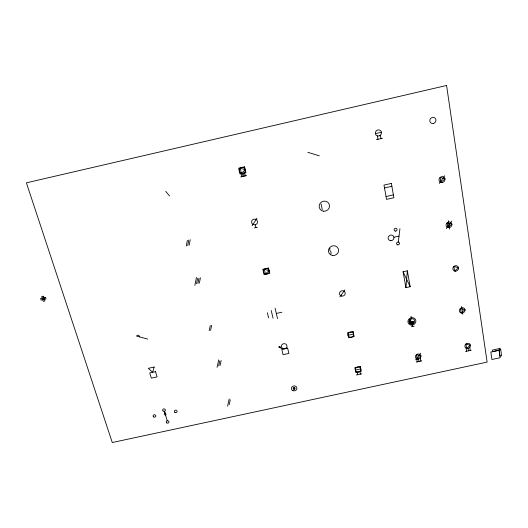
<?xml version="1.0" encoding="UTF-8"?>
<svg xmlns="http://www.w3.org/2000/svg" width="528" height="528" viewBox="0 0 528 528"><rect width="100%" height="100%" fill="white"/><g stroke="black" fill="none" stroke-linecap="round" stroke-linejoin="round"><path stroke-width="0.79" d="M405.913 287.648L407.352 270.798L403.082 271.742L405.913 287.648L410.15 286.717L407.352 270.798M398.29 242.081L399.934 228.703M186.298 245.909L187.367 240.365M187.724 245.586L188.806 240.042M189.156 245.263L190.238 239.719M194.852 285.437L196.469 277.391M196.528 283.787L197.604 278.421M197.934 283.47L199.016 278.104M199.346 283.16L200.429 277.787M209.194 330.686L210.283 325.538M210.58 330.383L211.662 325.235M217.061 367.376L218.691 359.898M218.691 365.838L219.78 360.848M220.051 365.541L221.146 360.551M227.575 406.157L229.211 398.937M229.178 404.672L230.274 399.854M252.14 225.707L256.964 218.216M339.893 296.941L344.817 289.912M439.27 183.434L444.721 175.732M446.299 228.565L451.664 221.146M409.24 320.654L410.164 319.4M409.081 321.592L410.282 319.961M409.174 322.186L410.342 320.595M409.358 322.654L410.586 320.984M409.609 323.03L410.929 321.235M409.913 323.334L411.358 321.374M410.256 323.585L411.899 321.354A1.432 1.287 -22.3 0 1 413.523 322.324A1.432 1.287 -22.3 0 1 412.355 323.902M410.645 323.776L412.447 321.334M411.074 323.908L412.876 321.466M411.556 323.974L413.213 321.724M412.104 323.948L413.457 322.106M412.777 323.743L413.523 322.74M415.668 359.858L420.651 353.219M375.401 133.65L381.434 132.264M376.477 139.643L382.49 138.263M240.722 176.939L246.629 175.593M384.503 187.955L391.875 186.285M386.041 196.528L393.386 194.872M254.437 227.885L257.321 227.231M393.928 237.224L398.983 236.095M276.316 313.454L281.886 312.226M348.097 335.26L353.628 334.052A2.831 2.581 -15.4 0 0 349.034 332.765A2.831 2.581 -15.4 0 0 349.932 337.148A2.831 2.581 -15.4 0 0 353.628 334.052M411.418 326.753L414.196 326.146M355.337 370.095L360.782 368.92A2.785 2.501 -14.3 0 0 356.261 367.673A2.785 2.501 -14.3 0 0 357.133 371.917L357.713 374.689M356.354 374.979L361.786 373.811M416.302 362.069L421.766 360.888M465.67 351.43L471.174 350.242M147.682 339.082L136.646 336.092A1.432 1.3 12.3 0 1 138.369 335.267A1.432 1.3 12.3 0 1 139.412 336.838M307.804 152.295L319.348 155.846M165.7 191.354L169.587 196M164.386 411.299L166.122 414.711L164.789 414.995L164.386 411.299L167.231 420.75M403.082 271.742L410.15 286.717M43.916 297.792L44.451 299.343M267.34 312.708L268.587 317.869M271.207 310.49L273.068 318.239M279.398 346.388L279.701 347.642M255.215 224.763L255.875 227.555M275.081 308.273L277.543 318.608M293.951 387.578L294.334 389.189M242.365 173.488L243.058 176.405M241.131 173.771L241.831 176.689M244.702 172.953L245.395 175.87M243.474 173.237L244.167 176.154M321.077 203.96L322.252 209.623M359.858 371.336L360.426 374.101M380.384 135.214L380.985 138.607M410.995 316.232L411.259 317.731M412.546 324.964L412.81 326.449M418.598 359.014L419.034 361.475M377.375 135.901L377.982 139.3M416.658 358.789L417.212 361.871M420.314 358.004L420.856 361.086M466.099 348.117L466.587 351.232M469.775 347.325L470.257 350.44M448.331 220.691L449.618 229.013M461.584 306.524L462.772 314.246M468.039 348.355L468.422 350.836M284.539 348.784A5.65 5.181 -6.7 0 1 279.55 347.14M330.805 253.961A2.488 2.35 -19.3 0 0 330.422 251.196A2.495 2.356 -20.4 0 1 330.04 248.424M360.782 368.92A2.785 2.501 -14.3 0 1 357.133 371.917M411.899 321.354A1.432 1.294 -22.5 0 1 410.282 320.377A1.432 1.294 -22.5 0 1 411.451 318.793M154.176 367.026L152.632 372.299L148.302 368.313L154.176 367.026M245.243 169.745L241.408 173.296L240.2 168.227L245.243 169.745M269.128 270.686L265.426 273.953L264.317 269.306L269.128 270.686M444.952 178.919L440.893 182.417L440.121 177.421L444.952 178.919M451.882 224.209L447.896 227.588L447.15 222.783L451.882 224.209M458.555 267.802L454.634 271.055L453.915 266.429L458.555 267.802M464.983 309.784L461.122 312.926L460.429 308.471L464.983 309.784M420.895 355.951L417.166 358.974L416.401 354.691L420.895 355.951M470.408 345.266L466.607 348.315L465.94 343.999L470.408 345.266M446.576 85.477L26.4 182.827L112.273 442.523L487.12 362.102L446.576 85.477M244.55 166.815L238.63 168.175L240.029 174.029L245.936 172.669L244.55 166.815M391.367 183.407L383.988 185.077L386.549 199.379L393.888 197.723L391.367 183.407M43.276 296.228L41.705 296.578L43.316 301.303L44.887 300.953L43.276 296.228M45.494 297.436L40.577 298.538L41.105 300.095L46.022 298.993L45.494 297.436M268.488 267.993L262.812 269.26L264.092 274.626L269.762 273.365L268.488 267.993M155.509 371.672L149.761 372.926L151.338 378.147L157.073 376.893L155.509 371.672M353.107 331.518L347.576 332.726L348.625 337.781L354.149 336.58L353.107 331.518M287.628 348.11L281.8 349.384L283.067 354.684L288.882 353.423L287.628 348.11M360.281 366.465L354.829 367.64L355.846 372.544L361.284 371.369L360.281 366.465M499.732 348.513L492.492 350.071L492.71 351.562L499.937 350.005L499.732 348.513M500.663 349.081L499.006 349.437L499.95 356.169L501.6 355.813L500.663 349.081M499.112 350.302L490.849 352.077L491.918 359.489L500.148 357.72L499.112 350.302M163.152 411.028A1.379 1.221 6.2 0 0 165.383 410.342A1.379 1.221 6.2 0 0 163.541 408.949A1.379 1.221 6.2 0 0 163.152 411.028M174.926 412.355A1.379 1.221 5.1 0 0 177.098 411.523A1.379 1.221 5.1 0 0 175.164 410.249A1.379 1.221 5.1 0 0 174.926 412.355M153.615 416.876A1.379 1.214 6.8 0 0 155.839 416.189A1.379 1.214 6.8 0 0 153.998 414.803A1.379 1.214 6.8 0 0 153.615 416.876M166.795 422.895A1.373 1.208 5.5 0 0 168.953 422.07A1.373 1.208 5.5 0 0 167.02 420.816A1.373 1.208 5.5 0 0 166.795 422.895M240.28 172.669A3.043 3.003 8.5 0 0 245.263 171.026A3.043 3.003 8.5 0 0 241.316 167.574A3.043 3.003 8.5 0 0 240.28 172.669M253.09 224.473A2.97 2.878 -3 0 0 257.519 221.925A2.97 2.878 -3 0 0 253.037 219.496A2.97 2.878 -3 0 0 253.09 224.473M265.036 273.814A2.911 2.752 -5.3 0 0 269.188 271.075A2.911 2.752 -5.3 0 0 264.647 269.056A2.911 2.752 -5.3 0 0 265.036 273.814M279.246 347.602A0.706 0.647 -6 0 0 280.249 346.955A0.706 0.647 -6 0 0 279.154 346.487A0.706 0.647 -6 0 0 279.246 347.602M282.942 348.566A2.812 2.574 -6.7 0 0 286.975 345.992A2.812 2.574 -6.7 0 0 282.599 344.117A2.812 2.574 -6.7 0 0 282.942 348.566M293.766 389.149A0.917 0.825 -7 0 0 295.06 388.278A0.917 0.825 -7 0 0 293.608 387.724A0.917 0.825 -7 0 0 293.766 389.149M292.928 390.634A2.759 2.475 -7 0 0 296.894 388.153A2.759 2.475 -7 0 0 292.611 386.357A2.759 2.475 -7 0 0 292.928 390.634M323.75 211.246A5.254 5.049 -26.4 0 0 329.122 204.006A5.254 5.049 -26.4 0 0 320.153 203.28A5.254 5.049 -26.4 0 0 323.75 211.246M332.561 255.473A5.148 4.864 -20.4 0 0 338.349 248.853A5.148 4.864 -20.4 0 0 329.65 247.566A5.148 4.864 -20.4 0 0 332.561 255.473M341.609 296.063A2.884 2.68 -17.3 0 0 345.121 292.624A2.884 2.68 -17.3 0 0 340.329 291.601A2.884 2.68 -17.3 0 0 341.609 296.063M379.302 135.854A3.148 2.99 -49.1 0 0 380.51 130.601A3.148 2.99 -49.1 0 0 375.434 132.403A3.148 2.99 -49.1 0 0 379.302 135.854M390.839 240.689A2.977 2.772 -29.4 0 0 393.67 236.478A2.977 2.772 -29.4 0 0 388.608 236.432A2.977 2.772 -29.4 0 0 390.839 240.689M395.485 231.099A1.498 1.393 -31 0 0 396.911 228.974A1.498 1.393 -31 0 0 394.37 228.954A1.498 1.393 -31 0 0 395.485 231.099M397.927 244.847A1.485 1.379 -29.3 0 0 399.346 242.748A1.485 1.379 -29.3 0 0 396.825 242.728A1.485 1.379 -29.3 0 0 397.927 244.847M417.542 359.053A2.812 2.501 -20.4 0 0 420.809 355.601A2.812 2.501 -20.4 0 0 416.117 354.955A2.812 2.501 -20.4 0 0 417.542 359.053M411.286 323.948A2.858 2.581 -22.4 0 0 414.592 320.39A2.858 2.581 -22.4 0 0 409.827 319.717A2.858 2.581 -22.4 0 0 411.286 323.948M411.028 325.024A4.052 3.663 -22.4 0 0 415.721 319.988A4.052 3.663 -22.4 0 0 408.962 319.031A4.052 3.663 -22.4 0 0 411.028 325.024M433.686 123.374A3.201 2.977 -50 0 0 435.013 118.067A3.201 2.977 -50 0 0 429.891 119.889A3.201 2.977 -50 0 0 433.686 123.374M442.358 182.483A3.095 2.858 -40.9 0 0 444.378 177.619A3.095 2.858 -40.9 0 0 439.23 178.649A3.095 2.858 -40.9 0 0 442.358 182.483M448.912 227.7A3.023 2.765 -35 0 0 451.552 223.285A3.023 2.765 -35 0 0 446.464 223.588A3.023 2.765 -35 0 0 448.912 227.7M455.426 271.174A2.95 2.673 -30.4 0 0 458.324 267.076A2.95 2.673 -30.4 0 0 453.354 267.036A2.95 2.673 -30.4 0 0 455.426 271.174M461.703 313.031A2.891 2.581 -26.9 0 0 464.831 309.25A2.891 2.581 -26.9 0 0 460 308.893A2.891 2.581 -26.9 0 0 461.703 313.031M467.174 348.414A2.838 2.501 -24.5 0 0 470.263 344.751A2.838 2.501 -24.5 0 0 465.511 344.414A2.838 2.501 -24.5 0 0 467.174 348.414"/></g></svg>
